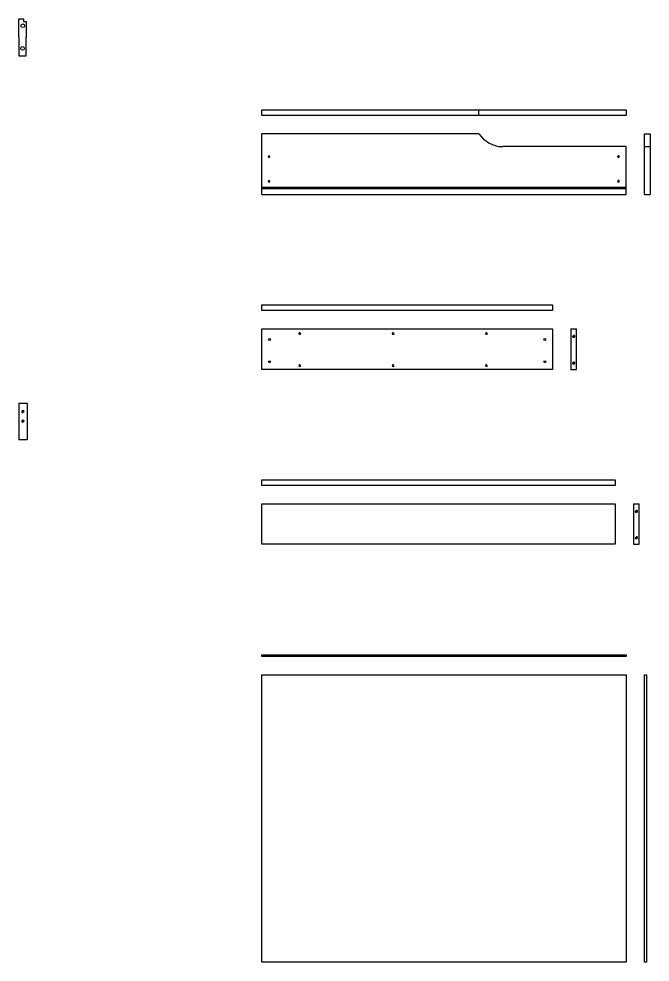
# Model space of a CAD drawing. Header units: centimetres. Extents: x -2268 to 1812, y -1681 to 1458.
# Drawn here: x 308.4 to 479.8, y -517.4 to -261.2 of the extents above; entities that cross this region are included whole.
import ezdxf

# ---------------------------------------------------------------- set-up
doc = ezdxf.new("R2010")
doc.units = ezdxf.units.CM
doc.layers.get('0').update_dxf_attribs({"color": 5})
doc.layers.add('filatura', color=8, linetype='Continuous')
doc.layers.add('particolari', color=6, linetype='Continuous')

msp = doc.modelspace()

# ---------------------------------------------------------------- linework, layer by layer
for p, q in [((308.3688, -266.1864), (308.3688, -261.1864)), ((308.3688, -261.1864), (309.6688, -261.1864)), ((309.6688, -261.1864), (309.6688, -261.8864)), ((309.6688, -261.8864), (310.3688, -261.8864)), ((310.3688, -261.8864), (310.3688, -266.1864)), ((308.3688, -266.1864), (308.3688, -271.1864)), ((310.3688, -271.1864), (310.3688, -266.1864)), ((308.3688, -271.1864), (310.3688, -271.1864)), ((374.3405, -287.3949), (374.3405, -285.8949)), ((374.3405, -285.8949), (473.3405, -285.8949)), ((433.3405, -287.3949), (433.3405, -285.8949)), ((473.3405, -285.8949), (473.3405, -287.3949)), ((473.3405, -287.3949), (374.3405, -287.3949)), ((374.3405, -292.3949), (374.2905, -292.3949)), ((433.3405, -292.3949), (374.3405, -292.3949)), ((374.3405, -308.8949), (374.3405, -292.3949)), ((478.3405, -308.8949), (478.3405, -292.3949)), ((478.3405, -292.3949), (479.8405, -292.3949)), ((479.8405, -292.3949), (479.8405, -308.8949)), ((473.3405, -295.8949), (439.8405, -295.8949)), ((473.3405, -308.8949), (473.3405, -295.8949)), ((478.3405, -295.8949), (479.8405, -295.8949)), ((374.3405, -306.8949), (473.3405, -306.8949)), ((473.3405, -307.3949), (374.3405, -307.3949)), ((374.3405, -308.8949), (472.3405, -308.8949)), ((472.3405, -308.8949), (473.3405, -308.8949)), ((478.3405, -308.8949), (479.8405, -308.8949)), ((374.3405, -340.3949), (374.3405, -338.8949)), ((374.3405, -338.8949), (453.3405, -338.8949)), ((453.3405, -340.3949), (374.3405, -340.3949)), ((453.3405, -338.8949), (453.3405, -340.3949)), ((374.3405, -345.3949), (453.3405, -345.3949)), ((374.3405, -356.3949), (374.3405, -345.3949)), ((453.3405, -345.3949), (453.3405, -356.3949)), ((458.3405, -345.3949), (459.8405, -345.3949)), ((458.3405, -345.3949), (458.3405, -356.3949)), ((459.8405, -356.3949), (459.8405, -345.3949)), ((453.3405, -356.3949), (374.3405, -356.3949)), ((458.3405, -356.3949), (459.8405, -356.3949)), ((308.3688, -365.5519), (310.6152, -365.5519)), ((308.3688, -365.5519), (308.3688, -375.5519)), ((310.6152, -365.5519), (310.6152, -375.5519)), ((310.6152, -375.5519), (308.3688, -375.5519)), ((374.3405, -387.8949), (374.3405, -386.3949)), ((374.3405, -386.3949), (470.3405, -386.3949)), ((470.3405, -386.3949), (470.3405, -387.8949)), ((470.3405, -387.8949), (374.3405, -387.8949)), ((374.3405, -392.8949), (470.3405, -392.8949)), ((374.3405, -403.8949), (374.3405, -392.8949)), ((470.3405, -392.8949), (470.3405, -403.8949)), ((475.3405, -392.8949), (476.8405, -392.8949)), ((475.3405, -392.8949), (475.3405, -403.8949)), ((476.8405, -403.8949), (476.8405, -392.8949)), ((470.3405, -403.8949), (374.3405, -403.8949)), ((475.3405, -403.8949), (476.8405, -403.8949)), ((374.3405, -434.3949), (374.3405, -433.8949)), ((374.3405, -433.8949), (473.3405, -433.8949)), ((473.3405, -434.3949), (374.3405, -434.3949)), ((473.3405, -433.8949), (473.3405, -434.3949)), ((374.3405, -517.3949), (374.3405, -439.3949)), ((374.3405, -439.3949), (473.3405, -439.3949)), ((473.3405, -439.3949), (473.3405, -517.3949)), ((478.3405, -439.3949), (478.8405, -439.3949)), ((478.3405, -517.3949), (478.3405, -439.3949)), ((478.8405, -439.3949), (478.8405, -517.3949)), ((473.3405, -517.3949), (374.3405, -517.3949)), ((478.8405, -517.3949), (478.3405, -517.3949))]:
    msp.add_line(p, q)
msp.add_circle((476.0769, -394.932), 0.2)
msp.add_arc((439.9183, -287.9646), 7.9307, 213.961062, 269.437427)
at = {"layer": 'filatura'}
for centre, radius, start, end in [((376.3162, -298.5572), 0.25, 180, 270), ((376.3162, -298.5572), 0.25, 270, 90), ((471.2141, -298.5572), 0.25, 180, 270), ((471.2141, -298.5572), 0.25, 270, 90), ((376.3162, -305.2495), 0.25, 180, 270), ((376.3162, -305.2495), 0.25, 270, 90), ((471.2141, -305.2495), 0.25, 180, 270), ((471.2141, -305.2495), 0.25, 270, 90), ((384.6788, -346.6096), 0.25, 90, 180), ((384.6788, -346.6096), 0.25, 180, 0), ((410.044, -346.6096), 0.25, 90, 180), ((410.044, -346.6096), 0.25, 180, 0), ((435.4092, -346.6096), 0.25, 90, 180), ((435.4092, -346.6096), 0.25, 180, 0), ((459.0769, -347.432), 0.3, 180, 90), ((384.6788, -355.3502), 0.25, 90, 180), ((384.6788, -355.3502), 0.25, 180, 0), ((410.044, -355.3502), 0.25, 90, 180), ((410.044, -355.3502), 0.25, 180, 0), ((435.4092, -355.3502), 0.25, 90, 180), ((435.4092, -355.3502), 0.25, 180, 0), ((459.0769, -354.632), 0.3, 180, 90), ((309.4654, -367.8611), 0.3, 0, 270), ((309.4654, -370.52), 0.3, 0, 270), ((476.0769, -394.932), 0.3, 180, 90), ((476.0769, -402.132), 0.3, 180, 90)]:
    msp.add_arc(centre, radius, start, end, dxfattribs=at)
at = {"layer": 'particolari'}
for centre, radius in [((309.4149, -263.059), 0.5), ((309.3745, -269.2061), 0.5), ((376.3162, -298.5572), 0.15), ((471.2141, -298.5572), 0.15), ((376.3162, -305.2495), 0.15), ((471.2141, -305.2495), 0.15), ((376.4313, -348.292), 0.25), ((384.6788, -346.6096), 0.15), ((410.044, -346.6096), 0.15), ((435.4092, -346.6096), 0.15), ((451.2248, -348.292), 0.25), ((459.0769, -347.432), 0.2), ((459.0769, -347.432), 0.2), ((376.4313, -354.3037), 0.25), ((384.6788, -355.3502), 0.15), ((410.044, -355.3502), 0.15), ((435.4092, -355.3502), 0.15), ((451.2248, -354.3037), 0.25), ((459.0769, -354.632), 0.2), ((459.0769, -354.632), 0.2), ((309.4654, -367.8611), 0.2), ((309.4654, -370.52), 0.2), ((476.0769, -394.932), 0.2), ((476.0769, -402.132), 0.2), ((476.0769, -402.132), 0.2)]:
    msp.add_circle(centre, radius, dxfattribs=at)

doc.saveas('drawing.dxf')
